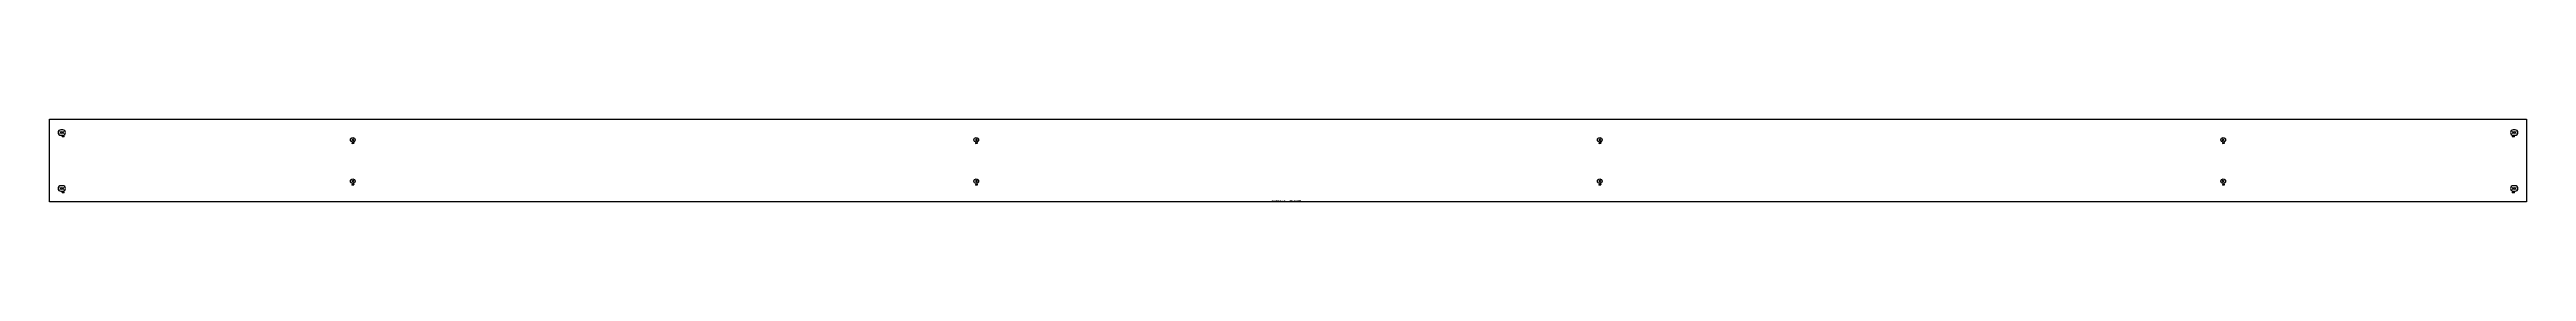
# Model space of a CAD drawing. Extents: x 0 to 11918, y -200 to 200.
import ezdxf

# ---------------------------------------------------------------- set-up
doc = ezdxf.new("R2010")
doc.units = 0
doc.header["$LTSCALE"] = 10
for name, color, linetype in [('BEZ_SCHRAUBEN', 7, 'CONTINUOUS'), ('SCHRAUBEN', 7, 'CONTINUOUS'), ('TEILE', 7, 'CONTINUOUS'), ('UNTERSCHRIFT', 7, 'CONTINUOUS')]:
    doc.layers.add(name, color=color, linetype=linetype)
doc.styles.get("Standard").update_dxf_attribs({"font": 'ROMANS'})

msp = doc.modelspace()

# ---------------------------------------------------------------- linework, layer by layer
at = {"layer": 'SCHRAUBEN', "color": 6}
for p, q in [((59.199825, 140.200012), (48.799824, 129.799988)), ((48.799824, 140.200012), (59.199825, 129.799988)), ((69.199821, 140.200012), (58.799824, 129.799988)), ((58.799824, 140.200012), (69.199821, 129.799988)), ((11859.214844, 140.200012), (11848.814453, 129.799988)), ((11848.814453, 140.200012), (11859.214844, 129.799988)), ((11869.214844, 140.200012), (11858.814453, 129.799988)), ((11858.814453, 140.200012), (11869.214844, 129.799988)), ((1463.399902, 104.399933), (1454.599854, 95.599937)), ((1454.599854, 104.399933), (1463.399902, 95.599937)), ((4463.399902, 104.399933), (4454.600098, 95.599937)), ((4454.600098, 104.399933), (4463.399902, 95.599937)), ((7463.400391, 104.399933), (7454.600098, 95.599937)), ((7454.600098, 104.399933), (7463.400391, 95.599937)), ((10463.399414, 104.399933), (10454.600586, 95.599937)), ((10454.600586, 104.399933), (10463.399414, 95.599937)), ((1463.399902, -95.600067), (1454.599854, -104.400063)), ((1454.599854, -95.600067), (1463.399902, -104.400063)), ((4463.399902, -95.600067), (4454.600098, -104.400063)), ((4454.600098, -95.600067), (4463.399902, -104.400063)), ((7463.400391, -95.600067), (7454.600098, -104.400063)), ((7454.600098, -95.600067), (7463.400391, -104.400063)), ((10463.399414, -95.600067), (10454.600586, -104.400063)), ((10454.600586, -95.600067), (10463.399414, -104.400063)), ((59.199825, -129.800003), (48.799824, -140.200012)), ((48.799824, -129.800003), (59.199825, -140.200012)), ((69.199821, -129.800003), (58.799824, -140.200012)), ((58.799824, -129.800003), (69.199821, -140.200012)), ((11859.214844, -129.800003), (11848.814453, -140.200012)), ((11848.814453, -129.800003), (11859.214844, -140.200012)), ((11869.214844, -129.800003), (11858.814453, -140.200012)), ((11858.814453, -129.800003), (11869.214844, -140.200012))]:
    msp.add_line(p, q, dxfattribs=at)
at = {"layer": 'SCHRAUBEN', "color": 4}
for p, q in [((63.999825, 148), (53.999825, 148)), ((53.999825, 122), (63.999825, 122)), ((11864.014648, 148), (11854.014648, 148)), ((11854.014648, 122), (11864.014648, 122)), ((63.999825, -122.000008), (53.999825, -122.000008)), ((53.999825, -148.000015), (63.999825, -148.000015)), ((11864.014648, -122.000008), (11854.014648, -122.000008)), ((11854.014648, -148.000015), (11864.014648, -148.000015))]:
    msp.add_line(p, q, dxfattribs=at)
for centre in [(1459, 99.999931), (4459, 99.999931), (7459, 99.999931), (10459, 99.999931), (1459, -100.000069), (4459, -100.000069), (7459, -100.000069), (10459, -100.000069)]:
    msp.add_circle(centre, 11, dxfattribs=at)
for centre, radius, start, end in [((53.999825, 135), 13, 450, 270), ((63.999825, 135), 13, 270, 450), ((11854.014648, 135), 13, 450, 270), ((11864.014648, 135), 13, 270, 450), ((53.999825, -135.000015), 13.000008, 450, 270), ((63.999825, -135.000015), 13, 270, 450), ((11854.014648, -135.000015), 13.000008, 450, 270), ((11864.014648, -135.000015), 13, 270, 450)]:
    msp.add_arc(centre, radius, start, end, dxfattribs=at)
at = {"layer": 'TEILE', "color": 2}
for p, q in [((-0.000384, -200), (-0.000384, 200)), ((-0.000384, 200), (11918, 200)), ((11918, 200), (11918, -200)), ((11918, -200), (-0.000384, -200))]:
    msp.add_line(p, q, dxfattribs=at)

# ---------------------------------------------------------------- texts
at = {"layer": 'BEZ_SCHRAUBEN', "color": 2, "oblique": 15, "width": 0.8}
for s, p in [(' ø26', (55.999825, 114.5)), (' ø26', (11846.013672, 114.5)), (' ø22', (1450.999878, 81.499931)), (' ø22', (4451, 81.499931)), (' ø22', (7451.000488, 81.499931)), (' ø22', (10451, 81.499931)), (' ø22', (1450.999878, -118.500069)), (' ø22', (4451, -118.500069)), (' ø22', (7451.000488, -118.500069)), (' ø22', (10451, -118.500069)), (' ø26', (55.999825, -155.5)), (' ø26', (11846.013672, -155.5))]:
    msp.add_text(s, height=5, dxfattribs=at).set_placement(p)
at = {"layer": 'UNTERSCHRIFT', "color": 2, "oblique": 15, "width": 0.8}
for s, p in [('Project  DP0GN9  ,Qty. 1  , Pos. ', (5881, -198)), ('10323', (5966.799805, -198)), ('  , Profi l PL400*15', (5979.799805, -198))]:
    msp.add_text(s, height=3.25, dxfattribs=at).set_placement(p)

doc.saveas('drawing.dxf')
